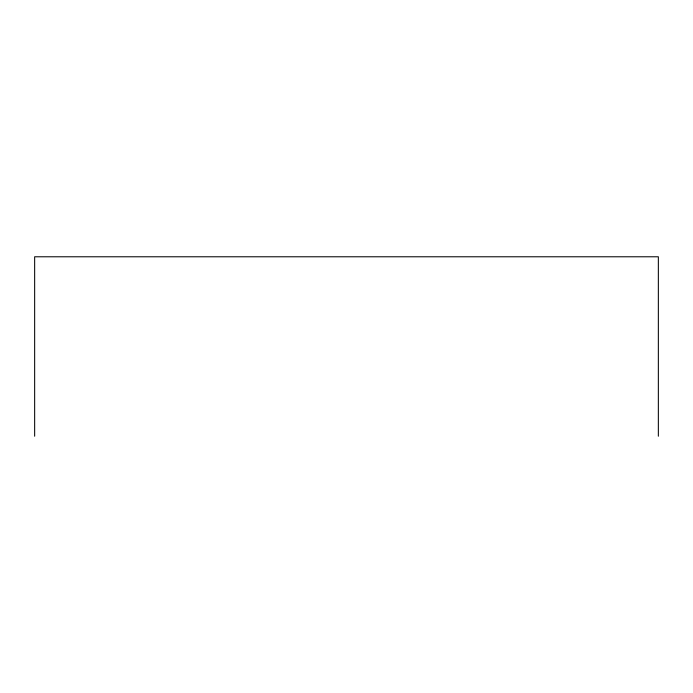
<?xml version="1.0" encoding="UTF-8"?>
<svg xmlns="http://www.w3.org/2000/svg" width="693" height="693" viewBox="0 0 693 693"><rect width="100%" height="100%" fill="white"/><g stroke="black" fill="none" stroke-linecap="round" stroke-linejoin="round"><path stroke-width="1.04" d="M658.35 436.218L658.35 256.782L34.65 256.782L34.65 436.218"/></g></svg>
